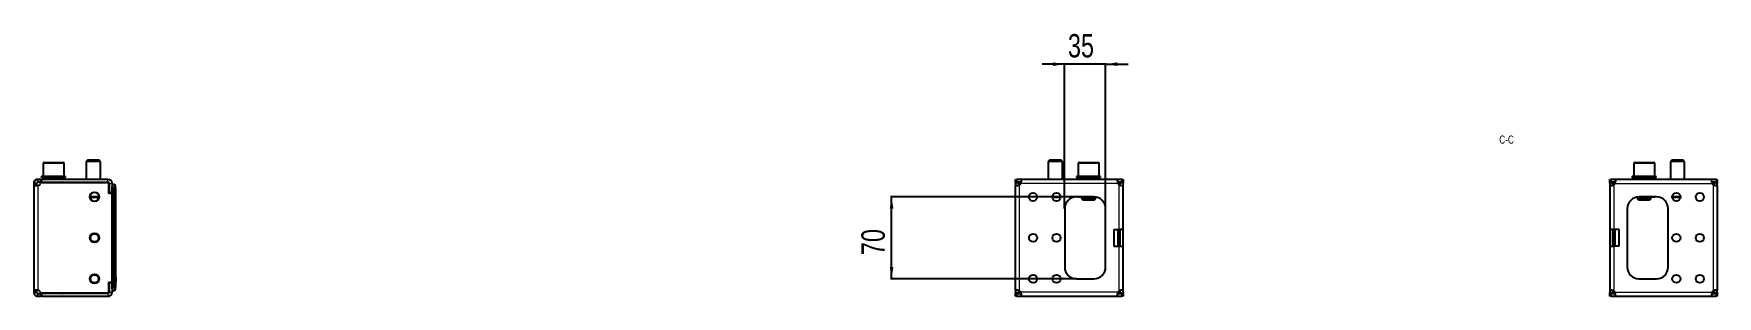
# Model space of a CAD drawing. Header units: millimetres. Extents: x -438 to 2619, y -570 to 591.
# Drawn here: x 1180 to 2619, y 195 to 420 of the extents above; entities that cross this region are included whole.
import ezdxf

# ---------------------------------------------------------------- set-up
doc = ezdxf.new("R2010")
doc.units = ezdxf.units.MM
doc.layers.add('FORMAT', color=7, linetype='Continuous')
doc.styles.add('SLDTEXTSTYLE0', font='TXT', dxfattribs={"width": 0.75})
doc.dimstyles.new('SLDDIMSTYLE0', dxfattribs={"dimtxt": 20, "dimasz": 10, "dimexe": 0, "dimexo": 0.0625, "dimgap": 5, "dimtad": 2, "dimdec": 1, "dimrnd": 1e-09, "dimzin": 12, "dimdsep": 46, "dimtxsty": 'SLDTEXTSTYLE0', "dimsah": 1, "dimcen": 0.09, "dimadec": 0, "dimazin": 3, "dimtfac": 1, "dimtofl": 0, "dimtmove": 0, "dimatfit": 3, "dimfxl": 0, "dimfrac": 2, "dimtolj": 1, "dimtzin": 12, "dimarcsym": 0})
doc.dimstyles.new('SLDDIMSTYLE1', dxfattribs={"dimtxt": 20, "dimasz": 10, "dimexe": 0, "dimexo": 0.0625, "dimgap": 5, "dimtad": 2, "dimdec": 1, "dimrnd": 1e-09, "dimzin": 12, "dimdsep": 46, "dimtxsty": 'SLDTEXTSTYLE0', "dimsah": 1, "dimcen": 0.09, "dimadec": 0, "dimazin": 3, "dimtfac": 1, "dimtmove": 0, "dimatfit": 0, "dimfxl": 0, "dimfrac": 2, "dimtolj": 1, "dimtzin": 12, "dimarcsym": 0})

# ---------------------------------------------------------------- blocks, each defined once
blk = doc.blocks.new('_D_9')
at = {"layer": 'FORMAT'}
for p, q in [((2061.2, 393.4), (2042, 393.4)), ((2061.2, 270), (2061.2, 394.4)), ((2096.2, 393.4), (2061.2, 393.4)), ((2096.2, 270), (2096.2, 394.4)), ((2096.2, 393.4), (2115.5, 393.4))]:
    blk.add_line(p, q, dxfattribs=at)
for points in [[(2061.2, 393.4), (2051.2, 395), (2051.2, 391.9)], [(2096.2, 393.4), (2106.2, 391.9), (2106.2, 395)]]:
    blk.add_solid(points, dxfattribs=at)
at = {"layer": 'FORMAT', "insert": (2064, 419.2), "char_height": 20, "attachment_point": 1, "style": 'SLDTEXTSTYLE0'}
blk.add_mtext('35', dxfattribs=at)
blk = doc.blocks.new('_D_10')
at = {"layer": 'FORMAT'}
for p, q in [((2071.2, 279.9), (1912.2, 279.9)), ((1913.2, 209.9), (1913.2, 279.9)), ((2071.2, 209.9), (1912.2, 209.9))]:
    blk.add_line(p, q, dxfattribs=at)
for points in [[(1913.2, 279.9), (1911.7, 269.9), (1914.8, 269.9)], [(1913.2, 209.9), (1914.8, 219.9), (1911.7, 219.9)]]:
    blk.add_solid(points, dxfattribs=at)
at = {"layer": 'FORMAT', "insert": (1887.4, 230.2), "char_height": 20, "attachment_point": 1, "rotation": 90, "style": 'SLDTEXTSTYLE0'}
blk.add_mtext('70', dxfattribs=at)

msp = doc.modelspace()

# ---------------------------------------------------------------- linework, layer by layer
at = {"color": 7, "linetype": 'Continuous', "lineweight": 25}
for p, q in [((1187.75, 308.45), (1187.75, 297.45)), ((1188.75, 309.45), (1204.75, 309.45)), ((1205.75, 297.45), (1205.75, 308.45)), ((1225.82, 311.45), (1224.75, 310.37)), ((1224.75, 310.37), (1224.75, 294.95)), ((1236.75, 310.37), (1224.75, 310.37)), ((1235.67, 311.45), (1225.82, 311.45)), ((1236.75, 310.37), (1235.67, 311.45)), ((1236.75, 294.95), (1236.75, 310.37)), ((2048.31, 311.45), (2047.23, 310.37)), ((2047.23, 310.37), (2047.23, 294.95)), ((2059.23, 310.37), (2047.23, 310.37)), ((2058.16, 311.45), (2048.31, 311.45)), ((2059.23, 310.37), (2058.16, 311.45)), ((2059.23, 294.95), (2059.23, 310.37)), ((2072.73, 308.45), (2072.73, 297.45)), ((2073.73, 309.45), (2082.12, 309.45)), ((2082.12, 309.45), (2089.73, 309.45)), ((2090.73, 297.45), (2090.73, 308.45)), ((2547.73, 308.45), (2547.73, 297.45)), ((2548.73, 309.45), (2557.07, 309.45)), ((2557.07, 309.45), (2564.73, 309.45)), ((2565.73, 297.45), (2565.73, 308.45)), ((2580.31, 311.45), (2579.23, 310.37)), ((2579.23, 310.37), (2579.23, 294.95)), ((2591.23, 310.37), (2579.23, 310.37)), ((2590.16, 311.45), (2580.31, 311.45)), ((2591.23, 310.37), (2590.16, 311.45)), ((2591.23, 294.95), (2591.23, 310.37)), ((1179.75, 291.45), (1179.75, 290.23)), ((1182.25, 291.45), (1179.75, 291.45)), ((1182.25, 290.23), (1179.75, 290.23)), ((1179.75, 290.23), (1179.75, 199.67)), ((1182.25, 291.45), (1182.25, 290.23)), ((1183.25, 292.45), (1183.25, 294.95)), ((1185.65, 294.95), (1183.25, 294.95)), ((1185.66, 292.45), (1183.25, 292.45)), ((1185.65, 294.95), (1185.65, 292.45)), ((1185.65, 294.95), (1186.65, 294.95)), ((1186.65, 292.45), (1185.65, 292.45)), ((1186.5, 297.45), (1186.5, 296.45)), ((1186.5, 297.45), (1186.5, 297.2)), ((1187.3, 297.45), (1186.5, 297.45)), ((1186.5, 297.45), (1186.5, 297.45)), ((1186.5, 296.45), (1186.5, 296.7)), ((1187.3, 296.45), (1186.5, 296.45)), ((1186.5, 296.45), (1186.5, 296.45)), ((1243.25, 294.95), (1186.65, 294.95)), ((1186.65, 292.45), (1243.25, 292.45)), ((1186.67, 292.35), (1241.65, 292.35)), ((1187.3, 297.45), (1187.4, 297.45)), ((1187.3, 296.45), (1187.4, 296.45)), ((1187.4, 297.45), (1187.4, 297.2)), ((1189.54, 297.45), (1187.4, 297.45)), ((1187.4, 296.45), (1187.4, 296.7)), ((1189.54, 296.45), (1187.4, 296.45)), ((1189.54, 297.45), (1189.72, 297.45)), ((1189.54, 296.45), (1189.72, 296.45)), ((1189.72, 297.45), (1189.72, 297.2)), ((1192.88, 297.45), (1189.72, 297.45)), ((1189.72, 296.45), (1189.72, 296.7)), ((1192.88, 296.45), (1189.72, 296.45)), ((1190.75, 296.45), (1190.75, 294.95)), ((1192.88, 297.45), (1193.11, 297.45)), ((1192.88, 296.45), (1193.11, 296.45)), ((1193.11, 297.45), (1193.11, 297.2)), ((1196.8, 297.45), (1193.11, 297.45)), ((1193.11, 296.45), (1193.11, 296.7)), ((1196.8, 296.45), (1193.11, 296.45)), ((1196.8, 297.45), (1196.89, 297.45)), ((1196.8, 296.45), (1196.98, 296.45)), ((1196.98, 296.45), (1197.05, 296.45)), ((1197.01, 297.45), (1197.05, 297.45)), ((1197.05, 297.45), (1197.05, 297.2)), ((1200.72, 297.45), (1197.05, 297.45)), ((1197.05, 296.45), (1197.05, 296.7)), ((1200.72, 296.45), (1197.05, 296.45)), ((1200.72, 297.45), (1200.95, 297.45)), ((1200.72, 296.45), (1200.95, 296.45)), ((1200.95, 297.45), (1200.95, 297.2)), ((1204.03, 297.45), (1200.95, 297.45)), ((1200.95, 296.45), (1200.95, 296.7)), ((1204.03, 296.45), (1200.95, 296.45)), ((1202.75, 294.95), (1202.75, 296.45)), ((1204.03, 297.45), (1204.21, 297.45)), ((1204.03, 296.45), (1204.21, 296.45)), ((1204.21, 297.45), (1204.21, 297.2)), ((1206.24, 297.45), (1204.21, 297.45)), ((1204.21, 296.45), (1204.21, 296.7)), ((1206.24, 296.45), (1204.21, 296.45)), ((1206.24, 297.45), (1206.33, 297.45)), ((1206.24, 296.45), (1206.33, 296.45)), ((1206.33, 297.45), (1206.33, 297.2)), ((1207, 297.45), (1206.33, 297.45)), ((1206.33, 296.45), (1206.33, 296.7)), ((1207, 296.45), (1206.33, 296.45)), ((1207, 296.45), (1207, 297.45)), ((1220.5, 292.45), (1220.5, 292.35)), ((1220.79, 292.45), (1220.79, 292.35)), ((1222.48, 292.45), (1222.48, 292.35)), ((1225.43, 292.45), (1225.43, 292.35)), ((1229.18, 292.45), (1229.18, 292.35)), ((1233.18, 292.45), (1233.18, 292.35)), ((1236.8, 292.45), (1236.8, 292.35)), ((1239.51, 292.45), (1239.51, 292.35)), ((1240.88, 292.45), (1240.88, 292.35)), ((1241, 292.35), (1241, 292.45)), ((1244.15, 282.85), (1244.15, 289.85)), ((1244.25, 291.45), (1244.25, 283.5)), ((1246.75, 291.45), (1246.75, 283.5)), ((1246.75, 291.2), (1246.95, 291.2)), ((1246.75, 201.47), (1246.75, 288.92)), ((1246.95, 291.2), (1248.64, 290.74)), ((1246.95, 202.1), (1246.95, 288.3)), ((1249.75, 287.85), (1249.75, 289.3)), ((2019.23, 292.45), (2019.23, 294.95)), ((2019.23, 294.95), (2020.34, 294.95)), ((2020.34, 292.45), (2019.23, 292.45)), ((2019.23, 292.45), (2019.23, 292.35)), ((2019.23, 292.35), (2021.73, 292.35)), ((2019.23, 291.74), (2019.23, 292.35)), ((2019.23, 291.74), (2019.23, 289.67)), ((2019.23, 200.22), (2019.23, 289.67)), ((2019.23, 289.67), (2020.33, 289.67)), ((2024.06, 294.95), (2020.34, 294.95)), ((2024.06, 292.45), (2020.34, 292.45)), ((2021.73, 292.35), (2021.73, 291.74)), ((2021.73, 291.74), (2021.73, 289.92)), ((2106.4, 294.95), (2024.06, 294.95)), ((2024.06, 294.95), (2024.06, 292.73)), ((2071.48, 297.45), (2071.48, 296.45)), ((2071.48, 297.45), (2071.49, 297.45)), ((2071.48, 296.45), (2071.49, 296.45)), ((2071.49, 297.45), (2071.49, 297.2)), ((2072.32, 297.45), (2071.49, 297.45)), ((2071.49, 296.45), (2071.49, 296.7)), ((2072.32, 296.45), (2071.49, 296.45)), ((2072.32, 297.45), (2072.42, 297.45)), ((2072.32, 296.45), (2072.42, 296.45)), ((2072.42, 297.45), (2072.42, 297.2)), ((2074.58, 297.45), (2072.42, 297.45)), ((2072.42, 296.45), (2072.42, 296.7)), ((2074.58, 296.45), (2072.42, 296.45)), ((2074.58, 297.45), (2074.77, 297.45)), ((2074.58, 296.45), (2074.77, 296.45)), ((2074.77, 297.45), (2074.77, 297.2)), ((2077.94, 297.45), (2074.77, 297.45)), ((2074.77, 296.45), (2074.77, 296.7)), ((2077.94, 296.45), (2074.77, 296.45)), ((2075.73, 296.45), (2075.73, 294.95)), ((2077.94, 297.45), (2078.17, 297.45)), ((2077.94, 296.45), (2078.17, 296.45)), ((2078.17, 297.45), (2078.17, 297.2)), ((2081.87, 297.45), (2078.17, 297.45)), ((2078.17, 296.45), (2078.17, 296.7)), ((2081.87, 296.45), (2078.17, 296.45)), ((2081.87, 297.45), (2082.17, 297.45)), ((2081.87, 297.45), (2081.95, 297.45)), ((2081.87, 296.45), (2082.03, 296.45)), ((2082.03, 296.45), (2082.12, 296.45)), ((2082.07, 297.45), (2082.12, 297.45)), ((2082.12, 297.45), (2082.12, 297.2)), ((2085.78, 297.45), (2082.12, 297.45)), ((2082.12, 296.45), (2082.12, 296.7)), ((2085.78, 296.45), (2082.12, 296.45)), ((2085.78, 297.45), (2086.01, 297.45)), ((2085.78, 296.45), (2086.01, 296.45)), ((2086.01, 297.45), (2086.01, 297.2)), ((2089.08, 297.45), (2086.01, 297.45)), ((2086.01, 296.45), (2086.01, 296.7)), ((2089.08, 296.45), (2086.01, 296.45)), ((2087.73, 294.95), (2087.73, 296.45)), ((2089.08, 297.45), (2089.25, 297.45)), ((2089.08, 296.45), (2089.25, 296.45)), ((2089.25, 297.45), (2089.25, 297.2)), ((2091.25, 297.45), (2089.25, 297.45)), ((2089.25, 296.45), (2089.25, 296.7)), ((2091.25, 296.45), (2089.25, 296.45)), ((2091.25, 297.45), (2091.34, 297.45)), ((2091.25, 296.45), (2091.34, 296.45)), ((2091.34, 297.45), (2091.34, 297.2)), ((2091.98, 297.45), (2091.34, 297.45)), ((2091.34, 296.45), (2091.34, 296.7)), ((2091.98, 296.45), (2091.34, 296.45)), ((2091.98, 296.45), (2091.98, 297.45)), ((2106.4, 294.95), (2106.4, 292.45)), ((2110.12, 294.95), (2106.4, 294.95)), ((2110.12, 292.45), (2106.4, 292.45)), ((2108.73, 292.35), (2111.23, 292.35)), ((2108.73, 291.74), (2108.73, 292.35)), ((2108.73, 289.9), (2108.73, 291.74)), ((2110.12, 294.95), (2111.23, 294.95)), ((2111.23, 292.45), (2110.12, 292.45)), ((2111.23, 294.95), (2111.23, 292.45)), ((2111.23, 292.35), (2111.23, 292.45)), ((2111.23, 292.35), (2111.23, 291.74)), ((2111.23, 289.67), (2111.23, 291.74)), ((2111.23, 251.95), (2111.23, 289.67)), ((2527.23, 292.45), (2527.23, 294.95)), ((2527.23, 294.95), (2528.34, 294.95)), ((2528.34, 292.45), (2527.23, 292.45)), ((2527.23, 292.45), (2527.23, 292.35)), ((2527.23, 292.35), (2529.73, 292.35)), ((2527.23, 291.74), (2527.23, 292.35)), ((2527.23, 291.74), (2527.23, 289.67)), ((2527.23, 289.67), (2528.33, 289.67)), ((2527.23, 289.67), (2527.23, 251.95)), ((2532.06, 294.95), (2528.34, 294.95)), ((2532.06, 292.45), (2528.34, 292.45)), ((2529.73, 292.35), (2529.73, 291.74)), ((2529.73, 291.74), (2529.73, 289.92)), ((2532.06, 294.95), (2532.06, 292.73)), ((2614.4, 294.95), (2532.06, 294.95)), ((2546.48, 297.45), (2546.48, 296.45)), ((2546.48, 297.45), (2546.49, 297.45)), ((2546.48, 296.45), (2546.49, 296.45)), ((2546.49, 297.45), (2546.49, 297.2)), ((2547.32, 297.45), (2546.49, 297.45)), ((2546.49, 296.45), (2546.49, 296.7)), ((2547.32, 296.45), (2546.49, 296.45)), ((2547.32, 297.45), (2547.42, 297.45)), ((2547.32, 296.45), (2547.42, 296.45)), ((2547.42, 297.45), (2547.42, 297.2)), ((2549.59, 297.45), (2547.42, 297.45)), ((2547.42, 296.45), (2547.42, 296.7)), ((2549.59, 296.45), (2547.42, 296.45)), ((2549.59, 297.45), (2549.77, 297.45)), ((2549.59, 296.45), (2549.77, 296.45)), ((2549.77, 297.45), (2549.77, 297.2)), ((2552.94, 297.45), (2549.77, 297.45)), ((2549.77, 296.45), (2549.77, 296.7)), ((2552.94, 296.45), (2549.77, 296.45)), ((2550.73, 296.45), (2550.73, 294.95)), ((2552.94, 297.45), (2553.18, 297.45)), ((2552.94, 296.45), (2553.18, 296.45)), ((2553.18, 297.45), (2553.18, 297.2)), ((2556.88, 297.45), (2553.18, 297.45)), ((2553.18, 296.45), (2553.18, 296.7)), ((2556.88, 296.45), (2553.18, 296.45)), ((2556.88, 297.45), (2557.11, 297.45)), ((2556.88, 297.45), (2556.95, 297.45)), ((2556.88, 296.45), (2557.03, 296.45)), ((2557.03, 296.45), (2557.13, 296.45)), ((2557.08, 297.45), (2557.13, 297.45)), ((2557.13, 297.45), (2557.13, 297.2)), ((2560.79, 297.45), (2557.13, 297.45)), ((2557.13, 296.45), (2557.13, 296.7)), ((2560.79, 296.45), (2557.13, 296.45)), ((2560.79, 297.45), (2561.02, 297.45)), ((2560.79, 296.45), (2561.02, 296.45)), ((2561.02, 297.45), (2561.02, 297.2)), ((2564.08, 297.45), (2561.02, 297.45)), ((2561.02, 296.45), (2561.02, 296.7)), ((2564.08, 296.45), (2561.02, 296.45)), ((2562.73, 294.95), (2562.73, 296.45)), ((2564.08, 297.45), (2564.25, 297.45)), ((2564.08, 296.45), (2564.25, 296.45)), ((2564.25, 297.45), (2564.25, 297.2)), ((2566.26, 297.45), (2564.25, 297.45)), ((2564.25, 296.45), (2564.25, 296.7)), ((2566.26, 296.45), (2564.25, 296.45)), ((2566.26, 297.45), (2566.35, 297.45)), ((2566.26, 296.45), (2566.35, 296.45)), ((2566.35, 297.45), (2566.35, 297.2)), ((2566.98, 297.45), (2566.35, 297.45)), ((2566.35, 296.45), (2566.35, 296.7)), ((2566.98, 296.45), (2566.35, 296.45)), ((2566.98, 296.45), (2566.98, 297.45)), ((2614.4, 292.45), (2614.4, 294.95)), ((2618.12, 294.95), (2614.4, 294.95)), ((2618.12, 292.45), (2614.4, 292.45)), ((2616.73, 292.35), (2619.23, 292.35)), ((2616.73, 291.74), (2616.73, 292.35)), ((2616.73, 289.9), (2616.73, 291.74)), ((2618.12, 294.95), (2619.23, 294.95)), ((2619.23, 292.45), (2618.12, 292.45)), ((2619.23, 294.95), (2619.23, 292.45)), ((2619.23, 292.35), (2619.23, 292.45)), ((2619.23, 292.35), (2619.23, 291.74)), ((2619.23, 289.67), (2619.23, 291.74)), ((2619.23, 289.67), (2619.23, 200.22)), ((1235.72, 279.45), (1227.78, 279.45)), ((1244.15, 284.43), (1244.25, 284.21)), ((1246.75, 282.85), (1244.15, 282.85)), ((1246.75, 283.5), (1244.25, 283.5)), ((1246.75, 282.85), (1246.75, 207.05)), ((1249.75, 287.85), (1249.75, 213.4)), ((2057.7, 279.45), (2050.77, 279.45)), ((2086.23, 279.95), (2071.23, 279.95)), ((2072.9, 279.85), (2072.88, 279.85)), ((2072.9, 279.85), (2072.9, 279.85)), ((2073, 279.85), (2072.9, 279.85)), ((2073, 279.95), (2073, 279.85)), ((2076.26, 279.85), (2073, 279.85)), ((2075.73, 279.85), (2075.73, 278.52)), ((2075.73, 278.52), (2076.81, 277.45)), ((2075.73, 278.52), (2082.02, 278.52)), ((2076.26, 279.85), (2078.16, 279.85)), ((2076.81, 277.45), (2081.97, 277.45)), ((2078.71, 279.85), (2078.16, 279.85)), ((2084.75, 279.85), (2078.71, 279.85)), ((2081.97, 277.45), (2086.66, 277.45)), ((2082.02, 278.52), (2087.73, 278.52)), ((2085.31, 279.85), (2084.75, 279.85)), ((2085.31, 279.85), (2087.21, 279.85)), ((2086.66, 277.45), (2087.73, 278.52)), ((2087.64, 279.85), (2087.21, 279.85)), ((2087.73, 278.52), (2087.73, 279.83)), ((2550.73, 279.83), (2550.73, 278.52)), ((2550.73, 278.52), (2551.81, 277.45)), ((2550.73, 278.52), (2556.99, 278.52)), ((2551.26, 279.85), (2550.82, 279.85)), ((2551.26, 279.85), (2553.16, 279.85)), ((2551.81, 277.45), (2556.94, 277.45)), ((2567.23, 279.95), (2552.23, 279.95)), ((2553.71, 279.85), (2553.16, 279.85)), ((2559.75, 279.85), (2553.71, 279.85)), ((2556.94, 277.45), (2561.66, 277.45)), ((2556.99, 278.52), (2562.73, 278.52)), ((2560.31, 279.85), (2559.75, 279.85)), ((2560.31, 279.85), (2562.21, 279.85)), ((2561.66, 277.45), (2562.73, 278.52)), ((2565.46, 279.85), (2562.21, 279.85)), ((2562.73, 278.52), (2562.73, 279.85)), ((2565.46, 279.85), (2565.46, 279.95)), ((2565.56, 279.85), (2565.46, 279.85)), ((2565.58, 279.85), (2565.56, 279.85)), ((2565.56, 279.85), (2565.56, 279.85)), ((2587.7, 279.45), (2580.77, 279.45)), ((2061.23, 269.95), (2061.23, 219.95)), ((2096.23, 219.95), (2096.23, 269.95)), ((2542.23, 269.95), (2542.23, 219.95)), ((2577.23, 219.95), (2577.23, 269.95)), ((2103.23, 251.95), (2107.73, 251.95)), ((2103.23, 251.95), (2103.23, 237.95)), ((2111.23, 251.95), (2107.73, 251.95)), ((2108.73, 237.95), (2108.73, 251.95)), ((2111.23, 237.95), (2111.23, 251.95)), ((2530.73, 251.95), (2527.23, 251.95)), ((2527.23, 251.95), (2527.23, 237.95)), ((2529.73, 251.95), (2529.73, 237.95)), ((2535.23, 251.95), (2530.73, 251.95)), ((2535.23, 237.95), (2535.23, 251.95)), ((2103.23, 237.95), (2107.73, 237.95)), ((2107.73, 237.95), (2111.23, 237.95)), ((2111.23, 200.22), (2111.23, 237.95)), ((2527.23, 237.95), (2530.73, 237.95)), ((2527.23, 237.95), (2527.23, 200.22)), ((2535.23, 237.95), (2530.73, 237.95)), ((1244.15, 207.05), (1246.75, 207.05)), ((1244.15, 200.05), (1244.15, 207.05)), ((1244.15, 205.97), (1244.25, 206.18)), ((1246.75, 206.4), (1244.25, 206.4)), ((1244.25, 206.4), (1244.25, 198.45)), ((1246.75, 206.4), (1246.75, 198.45)), ((1249.75, 213.4), (1249.75, 205.2)), ((1249.95, 211.45), (1249.75, 211.45)), ((1249.95, 211.42), (1249.75, 211.42)), ((1249.95, 211.4), (1249.75, 211.4)), ((1249.95, 207.2), (1249.75, 207.2)), ((1249.95, 207.14), (1249.75, 207.14)), ((1249.75, 205.2), (1249.75, 202.55)), ((1249.75, 201.1), (1249.75, 202.55)), ((1249.95, 210.96), (1249.95, 207.64)), ((2071.23, 209.95), (2086.23, 209.95)), ((2552.23, 209.95), (2567.23, 209.95)), ((1179.75, 199.67), (1182.25, 199.67)), ((1179.75, 199.67), (1179.75, 198.45)), ((1179.75, 198.45), (1182.25, 198.45)), ((1182.25, 199.67), (1182.25, 198.45)), ((1183.25, 194.95), (1183.25, 197.45)), ((1183.25, 197.45), (1185.65, 197.45)), ((1183.25, 194.95), (1185.65, 194.95)), ((1185.65, 197.45), (1185.65, 194.95)), ((1185.65, 197.45), (1186.65, 197.45)), ((1186.65, 194.95), (1185.65, 194.95)), ((1243.25, 197.45), (1186.65, 197.45)), ((1186.65, 194.95), (1243.25, 194.95)), ((1241.65, 197.55), (1186.67, 197.55)), ((1246.95, 199.2), (1246.75, 199.2)), ((1248.64, 199.65), (1246.95, 199.2)), ((2019.23, 200.22), (2019.23, 198.16)), ((2019.23, 197.55), (2019.23, 198.16)), ((2021.73, 197.55), (2019.23, 197.55)), ((2019.23, 197.55), (2019.23, 197.45)), ((2019.23, 194.95), (2019.23, 197.45)), ((2019.23, 197.45), (2020.34, 197.45)), ((2020.34, 194.95), (2019.23, 194.95)), ((2020.34, 197.45), (2024.06, 197.45)), ((2020.34, 194.95), (2024.06, 194.95)), ((2021.73, 200), (2021.73, 198.16)), ((2021.73, 198.16), (2021.73, 197.55)), ((2024.06, 197.45), (2024.06, 194.95)), ((2024.06, 194.95), (2106.4, 194.95)), ((2106.4, 197.45), (2110.12, 197.45)), ((2106.4, 194.95), (2106.4, 197.16)), ((2106.4, 194.95), (2110.12, 194.95)), ((2108.73, 198.16), (2108.73, 199.98)), ((2108.73, 197.55), (2108.73, 198.16)), ((2111.23, 197.55), (2108.73, 197.55)), ((2110.12, 197.45), (2111.23, 197.45)), ((2111.23, 194.95), (2110.12, 194.95)), ((2111.23, 200.22), (2110.14, 200.22)), ((2111.23, 198.16), (2111.23, 200.22)), ((2111.23, 198.16), (2111.23, 197.55)), ((2111.23, 197.45), (2111.23, 197.55)), ((2111.23, 197.45), (2111.23, 194.95)), ((2527.23, 200.22), (2527.23, 198.16)), ((2527.23, 197.55), (2527.23, 198.16)), ((2529.73, 197.55), (2527.23, 197.55)), ((2527.23, 197.55), (2527.23, 197.45)), ((2527.23, 194.95), (2527.23, 197.45)), ((2527.23, 197.45), (2528.34, 197.45)), ((2528.34, 194.95), (2527.23, 194.95)), ((2528.34, 197.45), (2532.06, 197.45)), ((2528.34, 194.95), (2532.06, 194.95)), ((2529.73, 200), (2529.73, 198.16)), ((2529.73, 198.16), (2529.73, 197.55)), ((2532.06, 194.95), (2532.06, 197.45)), ((2532.06, 194.95), (2614.4, 194.95)), ((2614.4, 197.45), (2618.12, 197.45)), ((2614.4, 194.95), (2614.4, 197.16)), ((2614.4, 194.95), (2618.12, 194.95)), ((2616.73, 198.16), (2616.73, 199.98)), ((2616.73, 197.55), (2616.73, 198.16)), ((2619.23, 197.55), (2616.73, 197.55)), ((2618.12, 197.45), (2619.23, 197.45)), ((2619.23, 194.95), (2618.12, 194.95)), ((2619.23, 200.22), (2618.14, 200.22)), ((2619.23, 198.16), (2619.23, 200.22)), ((2619.23, 198.16), (2619.23, 197.55)), ((2619.23, 197.45), (2619.23, 197.55)), ((2619.23, 197.45), (2619.23, 194.95))]:
    msp.add_line(p, q, dxfattribs=at)
at = {"color": 8, "linetype": 'Continuous', "lineweight": 18}
for p, q in [((1205.75, 308.45), (1187.75, 308.45)), ((2082.17, 308.45), (2072.73, 308.45)), ((2090.73, 308.45), (2082.17, 308.45)), ((2557.11, 308.45), (2547.73, 308.45)), ((2565.73, 308.45), (2557.11, 308.45)), ((1183.25, 289.67), (1183.25, 200.22)), ((1186.65, 294.95), (1186.65, 292.45)), ((1243.25, 292.45), (1243.25, 294.95)), ((1244.25, 291.45), (1246.75, 291.45)), ((1248.64, 287.85), (1246.95, 288.3)), ((2021.73, 291.74), (2019.23, 291.74)), ((2020.34, 294.95), (2020.34, 292.45)), ((2021.73, 291.45), (2023.82, 291.45)), ((2022.73, 199.67), (2022.73, 290.23)), ((2106.65, 291.45), (2023.82, 291.45)), ((2106.65, 291.45), (2108.73, 291.45)), ((2107.73, 251.95), (2107.73, 290.23)), ((2111.23, 291.74), (2108.73, 291.74)), ((2110.12, 292.45), (2110.12, 294.95)), ((2529.73, 291.74), (2527.23, 291.74)), ((2528.34, 294.95), (2528.34, 292.45)), ((2529.73, 291.45), (2531.82, 291.45)), ((2530.73, 290.23), (2530.73, 251.95)), ((2531.82, 291.45), (2614.65, 291.45)), ((2614.65, 291.45), (2616.73, 291.45)), ((2615.73, 290.23), (2615.73, 199.67)), ((2619.23, 291.74), (2616.73, 291.74)), ((2618.12, 292.45), (2618.12, 294.95)), ((1227.78, 280.45), (1235.72, 280.45)), ((1246.55, 282.85), (1246.55, 283.5)), ((1248.64, 202.55), (1248.64, 287.85)), ((1249.75, 287.85), (1248.64, 287.85)), ((2050.77, 280.45), (2057.7, 280.45)), ((2078.16, 279.95), (2078.16, 279.85)), ((2078.71, 279.95), (2078.71, 279.85)), ((2084.75, 279.95), (2084.75, 279.85)), ((2085.31, 279.95), (2085.31, 279.85)), ((2553.16, 279.95), (2553.16, 279.85)), ((2553.71, 279.95), (2553.71, 279.85)), ((2559.75, 279.95), (2559.75, 279.85)), ((2560.31, 279.95), (2560.31, 279.85)), ((2580.77, 280.45), (2587.7, 280.45)), ((2106.54, 237.95), (2106.54, 251.95)), ((2106.74, 251.95), (2106.74, 237.95)), ((2106.84, 237.95), (2106.84, 251.95)), ((2107.04, 251.95), (2107.04, 237.95)), ((2107.92, 237.95), (2107.92, 251.95)), ((2108.12, 251.95), (2108.12, 237.95)), ((2108.23, 237.95), (2108.23, 251.95)), ((2108.43, 251.95), (2108.43, 237.95)), ((2530.04, 237.95), (2530.04, 251.95)), ((2530.24, 251.95), (2530.24, 237.95)), ((2530.34, 237.95), (2530.34, 251.95)), ((2530.54, 251.95), (2530.54, 237.95)), ((2531.42, 237.95), (2531.42, 251.95)), ((2531.62, 251.95), (2531.62, 237.95)), ((2531.73, 237.95), (2531.73, 251.95)), ((2531.93, 251.95), (2531.93, 237.95)), ((2107.73, 199.67), (2107.73, 237.95)), ((2530.73, 237.95), (2530.73, 199.67)), ((1246.55, 206.4), (1246.55, 207.05)), ((1246.95, 202.1), (1248.64, 202.55)), ((1248.64, 202.55), (1249.75, 202.55)), ((1249.95, 210.96), (1249.75, 210.96)), ((1249.95, 207.64), (1249.75, 207.64)), ((1186.65, 197.45), (1186.65, 194.95)), ((1243.25, 197.45), (1243.25, 194.95)), ((1244.25, 198.45), (1246.75, 198.45)), ((2019.23, 198.16), (2021.73, 198.16)), ((2020.34, 197.45), (2020.34, 194.95)), ((2023.82, 198.45), (2021.73, 198.45)), ((2106.65, 198.45), (2023.82, 198.45)), ((2108.73, 198.45), (2106.65, 198.45)), ((2108.73, 198.16), (2111.23, 198.16)), ((2110.12, 194.95), (2110.12, 197.45)), ((2527.23, 198.16), (2529.73, 198.16)), ((2528.34, 197.45), (2528.34, 194.95)), ((2531.82, 198.45), (2529.73, 198.45)), ((2531.82, 198.45), (2614.65, 198.45)), ((2616.73, 198.45), (2614.65, 198.45)), ((2616.73, 198.16), (2619.23, 198.16)), ((2618.12, 194.95), (2618.12, 197.45))]:
    msp.add_line(p, q, dxfattribs=at)
at = {"color": 7, "linetype": 'Continuous', "lineweight": 25}
for centre, radius in [((1231.75, 279.95), 4), ((2034.23, 279.95), 3.5), ((2054.23, 279.95), 3.5), ((2584.23, 279.95), 3.5), ((2604.23, 279.95), 3.5), ((1231.75, 244.95), 4), ((1231.75, 244.95), 3.5), ((2034.23, 244.95), 3.5), ((2054.23, 244.95), 3.5), ((2584.23, 244.95), 3.5), ((2604.23, 244.95), 3.5), ((1231.75, 209.95), 4), ((1231.75, 209.95), 3.5), ((2034.23, 209.95), 3.5), ((2054.23, 209.95), 3.5), ((2584.23, 209.95), 3.5), ((2604.23, 209.95), 3.5)]:
    msp.add_circle(centre, radius, dxfattribs=at)
for centre, radius, start, end in [((1188.75, 308.45), 1, 90, 180), ((1204.75, 308.45), 1, 0, 90), ((2073.73, 308.45), 1, 90, 180), ((2089.73, 308.45), 1, 0, 90), ((2548.73, 308.45), 1, 90, 180), ((2564.73, 308.45), 1, 0, 90), ((1182.53, 293.1), 3.5, 281.89481, 337.11462), ((1186.67, 291.35), 1, 90, 157.11462), ((1189.4, 292.1), 0.35, 45.58469, 90), ((1204.1, 292.1), 0.35, 90, 134.41531), ((1241.65, 289.85), 2.5, 360, 90), ((1243.25, 291.45), 3.5, 0, 90), ((1243.25, 291.45), 1, 0, 90), ((1248.25, 289.3), 1.5, 0, 75), ((2020.73, 293.1), 3.5, 304.8499, 331.87293), ((2109.73, 293.1), 3.5, 208.12707, 235.1501), ((2528.73, 293.1), 3.5, 304.8499, 331.87293), ((2617.73, 293.1), 3.5, 208.12707, 235.1501), ((1231.75, 279.95), 3.5, 188.21321, 351.78679), ((2071.23, 269.95), 10, 90, 180), ((2086.23, 269.95), 10, 0, 90), ((2552.23, 269.95), 10, 90, 180), ((2567.23, 269.95), 10, 0, 90), ((2071.23, 219.95), 10, 180, 270), ((2086.23, 219.95), 10, 270, 0), ((2552.23, 219.95), 10, 180, 270), ((2567.23, 219.95), 10, 270, 0), ((1182.53, 196.8), 3.5, 22.88538, 78.10519), ((1186.67, 198.55), 1, 202.88538, 270), ((1189.4, 197.8), 0.35, 270, 314.41531), ((1204.1, 197.8), 0.35, 225.58469, 270), ((1241.65, 200.05), 2.5, 270, 0), ((1243.25, 198.45), 3.5, 270, 360), ((1243.25, 198.45), 1, 270, 360), ((1248.25, 201.1), 1.5, 285, 0), ((2020.73, 196.8), 3.5, 28.12707, 55.1501), ((2109.73, 196.8), 3.5, 124.8499, 151.87293), ((2528.73, 196.8), 3.5, 28.12707, 55.1501), ((2617.73, 196.8), 3.5, 124.8499, 151.87293)]:
    msp.add_arc(centre, radius, start, end, dxfattribs=at)
for centre, major_axis, start_param, end_param in [((1235.36, 291.2), (11.57, -3.1), 0.0670375, 0.2530722), ((1235.36, 199.2), (11.57, 3.1), 6.0301131, 6.2161478)]:
    msp.add_ellipse(centre, major_axis=major_axis, ratio=0.2505628, start_param=start_param, end_param=end_param, dxfattribs=at)
at = {"color": 8, "linetype": 'Continuous', "lineweight": 18}
for centre, major_axis, start_param, end_param in [((1248.25, 287.74), (0.38, 3), 4.762686, 6.2664448), ((1248.25, 202.65), (-0.38, 3), 3.1583332, 4.662092)]:
    msp.add_ellipse(centre, major_axis=major_axis, ratio=0.1230384, start_param=start_param, end_param=end_param, dxfattribs=at)
at = {"color": 7, "linetype": 'Continuous', "lineweight": 25}
for points, knots in [([(1183.25, 294.95), (1182.96, 294.93), (1182.4, 294.89), (1181.5, 294.53), (1180.62, 293.86), (1179.89, 292.76), (1179.8, 291.89), (1179.75, 291.45)], [0, 0, 0, 0, 0.16069, 0.3013121, 0.5219513, 0.7535732, 1, 1, 1, 1]), ([(1179.75, 290.23), (1179.8, 290.1), (1179.89, 289.88), (1180.46, 289.69), (1181.06, 289.62), (1181.69, 289.6), (1182.44, 289.61), (1182.97, 289.65), (1183.25, 289.67)], [0, 0, 0, 0, 0.2541487, 0.4482127, 0.5749082, 0.7088724, 0.8504677, 1, 1, 1, 1]), ([(1183.25, 292.45), (1183.17, 292.44), (1183.01, 292.43), (1182.8, 292.35), (1182.64, 292.25), (1182.51, 292.12), (1182.4, 291.98), (1182.28, 291.75), (1182.26, 291.57), (1182.25, 291.45)], [0, 0, 0, 0, 0.15678647, 0.29080921, 0.40350058, 0.49729844, 0.60713276, 0.72618128, 1, 1, 1, 1]), ([(1182.25, 290.23), (1182.26, 290.1), (1182.29, 289.9), (1182.44, 289.69), (1182.57, 289.65), (1182.62, 289.63)], [0, 0, 0, 0, 0.4882324, 0.8197059, 1, 1, 1, 1]), ([(1186.5, 297.2), (1186.5, 297.24), (1186.5, 297.3), (1186.5, 297.38), (1186.5, 297.43), (1186.5, 297.45)], [0, 0, 0, 0, 0.49998083, 0.7499881, 1, 1, 1, 1]), ([(1186.5, 296.45), (1186.5, 296.47), (1186.5, 296.51), (1186.5, 296.59), (1186.5, 296.66), (1186.5, 296.7)], [0, 0, 0, 0, 0.2501401, 0.5002802, 1, 1, 1, 1]), ([(1187.4, 297.2), (1187.38, 297.24), (1187.36, 297.3), (1187.32, 297.38), (1187.31, 297.43), (1187.3, 297.45)], [0, 0, 0, 0, 0.49998083, 0.7499881, 1, 1, 1, 1]), ([(1187.3, 296.45), (1187.31, 296.47), (1187.32, 296.51), (1187.36, 296.59), (1187.38, 296.66), (1187.4, 296.7)], [0, 0, 0, 0, 0.2501401, 0.5002802, 1, 1, 1, 1]), ([(1189.72, 297.2), (1189.69, 297.24), (1189.64, 297.3), (1189.58, 297.38), (1189.55, 297.43), (1189.54, 297.45)], [0, 0, 0, 0, 0.4999808, 0.7499881, 1, 1, 1, 1]), ([(1189.54, 296.45), (1189.55, 296.47), (1189.58, 296.51), (1189.64, 296.59), (1189.69, 296.66), (1189.72, 296.7)], [0, 0, 0, 0, 0.2501401, 0.5002802, 1, 1, 1, 1]), ([(1193.11, 297.2), (1193.07, 297.24), (1193.01, 297.3), (1192.93, 297.38), (1192.89, 297.43), (1192.88, 297.45)], [0, 0, 0, 0, 0.49998083, 0.7499881, 1, 1, 1, 1]), ([(1192.88, 296.45), (1192.89, 296.47), (1192.93, 296.51), (1193.01, 296.59), (1193.07, 296.66), (1193.11, 296.7)], [0, 0, 0, 0, 0.2501401, 0.5002802, 1, 1, 1, 1]), ([(1197.05, 297.2), (1197.01, 297.24), (1196.95, 297.3), (1196.86, 297.38), (1196.82, 297.43), (1196.8, 297.45)], [0, 0, 0, 0, 0.4999808, 0.7499881, 1, 1, 1, 1]), ([(1196.8, 296.45), (1196.82, 296.47), (1196.86, 296.51), (1196.95, 296.59), (1197.01, 296.66), (1197.05, 296.7)], [0, 0, 0, 0, 0.2501401, 0.5002802, 1, 1, 1, 1]), ([(1197.05, 297.2), (1197.04, 297.27), (1197.01, 297.4), (1196.99, 297.43), (1196.98, 297.45)], [0, 0, 0, 0, 0.5617942, 1, 1, 1, 1]), ([(1197.05, 296.7), (1197.04, 296.62), (1197.01, 296.49), (1196.99, 296.46), (1196.98, 296.45)], [0, 0, 0, 0, 0.5617942, 1, 1, 1, 1]), ([(1200.95, 297.2), (1200.91, 297.24), (1200.85, 297.3), (1200.78, 297.38), (1200.74, 297.43), (1200.72, 297.45)], [0, 0, 0, 0, 0.4999808, 0.7499881, 1, 1, 1, 1]), ([(1200.72, 296.45), (1200.74, 296.47), (1200.78, 296.51), (1200.85, 296.59), (1200.91, 296.66), (1200.95, 296.7)], [0, 0, 0, 0, 0.2501401, 0.5002802, 1, 1, 1, 1]), ([(1204.21, 297.2), (1204.18, 297.24), (1204.14, 297.3), (1204.08, 297.38), (1204.05, 297.43), (1204.03, 297.45)], [0, 0, 0, 0, 0.4999808, 0.7499881, 1, 1, 1, 1]), ([(1204.03, 296.45), (1204.05, 296.47), (1204.08, 296.51), (1204.14, 296.59), (1204.18, 296.66), (1204.21, 296.7)], [0, 0, 0, 0, 0.2501401, 0.5002802, 1, 1, 1, 1]), ([(1206.33, 297.2), (1206.32, 297.24), (1206.29, 297.3), (1206.26, 297.38), (1206.25, 297.43), (1206.24, 297.45)], [0, 0, 0, 0, 0.4999808, 0.7499881, 1, 1, 1, 1]), ([(1206.24, 296.45), (1206.25, 296.47), (1206.26, 296.51), (1206.29, 296.59), (1206.32, 296.66), (1206.33, 296.7)], [0, 0, 0, 0, 0.2501401, 0.5002802, 1, 1, 1, 1]), ([(1220.76, 292.35), (1220.75, 292.36), (1220.75, 292.39), (1220.74, 292.43), (1220.74, 292.45)], [0, 0, 0, 0, 0.374848, 1, 1, 1, 1]), ([(1222.39, 292.35), (1222.38, 292.36), (1222.37, 292.39), (1222.35, 292.43), (1222.33, 292.45)], [0, 0, 0, 0, 0.374848, 1, 1, 1, 1]), ([(1225.3, 292.35), (1225.29, 292.36), (1225.26, 292.39), (1225.23, 292.43), (1225.21, 292.45)], [0, 0, 0, 0, 0.374848, 1, 1, 1, 1]), ([(1229.04, 292.35), (1229.02, 292.36), (1228.99, 292.39), (1228.96, 292.43), (1228.94, 292.45)], [0, 0, 0, 0, 0.374848, 1, 1, 1, 1]), ([(1233.03, 292.35), (1233.02, 292.36), (1232.99, 292.39), (1232.96, 292.43), (1232.94, 292.45)], [0, 0, 0, 0, 0.374848, 1, 1, 1, 1]), ([(1236.68, 292.35), (1236.67, 292.36), (1236.65, 292.39), (1236.62, 292.43), (1236.6, 292.45)], [0, 0, 0, 0, 0.374848, 1, 1, 1, 1]), ([(1239.43, 292.35), (1239.42, 292.36), (1239.41, 292.39), (1239.39, 292.43), (1239.38, 292.45)], [0, 0, 0, 0, 0.374848, 1, 1, 1, 1]), ([(1240.86, 292.35), (1240.85, 292.36), (1240.85, 292.39), (1240.84, 292.43), (1240.84, 292.45)], [0, 0, 0, 0, 0.374848, 1, 1, 1, 1]), ([(2019.23, 289.67), (2019.26, 289.66), (2019.3, 289.63), (2019.7, 289.61), (2020.42, 289.65), (2021.51, 289.87), (2022.32, 290.1), (2022.73, 290.23)], [0, 0, 0, 0, 0.1708405, 0.3192172, 0.5481031, 0.7678223, 1, 1, 1, 1]), ([(2023.82, 291.45), (2023.87, 291.71), (2023.97, 292.2), (2024.12, 293.02), (2024.22, 293.73), (2024.24, 294.29), (2024.22, 294.65), (2024.16, 294.9), (2024.1, 294.93), (2024.06, 294.95)], [0, 0, 0, 0, 0.1440667, 0.2712756, 0.4749075, 0.5979974, 0.7263376, 0.8602454, 1, 1, 1, 1]), ([(2071.49, 297.2), (2071.49, 297.24), (2071.49, 297.3), (2071.48, 297.38), (2071.48, 297.43), (2071.48, 297.45)], [0, 0, 0, 0, 0.4999808, 0.7499881, 1, 1, 1, 1]), ([(2071.48, 296.45), (2071.48, 296.47), (2071.48, 296.51), (2071.49, 296.59), (2071.49, 296.66), (2071.49, 296.7)], [0, 0, 0, 0, 0.2501401, 0.5002802, 1, 1, 1, 1]), ([(2072.42, 297.2), (2072.4, 297.24), (2072.38, 297.3), (2072.34, 297.38), (2072.33, 297.43), (2072.32, 297.45)], [0, 0, 0, 0, 0.4999808, 0.7499881, 1, 1, 1, 1]), ([(2072.32, 296.45), (2072.33, 296.47), (2072.34, 296.51), (2072.38, 296.59), (2072.4, 296.66), (2072.42, 296.7)], [0, 0, 0, 0, 0.25014008, 0.50028016, 1, 1, 1, 1]), ([(2074.77, 297.2), (2074.73, 297.24), (2074.69, 297.3), (2074.63, 297.38), (2074.6, 297.43), (2074.58, 297.45)], [0, 0, 0, 0, 0.4999808, 0.7499881, 1, 1, 1, 1]), ([(2074.58, 296.45), (2074.6, 296.47), (2074.63, 296.51), (2074.69, 296.59), (2074.73, 296.66), (2074.77, 296.7)], [0, 0, 0, 0, 0.2501401, 0.5002802, 1, 1, 1, 1]), ([(2078.17, 297.2), (2078.13, 297.24), (2078.08, 297.3), (2078, 297.38), (2077.96, 297.43), (2077.94, 297.45)], [0, 0, 0, 0, 0.4999808, 0.7499881, 1, 1, 1, 1]), ([(2077.94, 296.45), (2077.96, 296.47), (2078, 296.51), (2078.08, 296.59), (2078.13, 296.66), (2078.17, 296.7)], [0, 0, 0, 0, 0.2501401, 0.5002802, 1, 1, 1, 1]), ([(2082.12, 297.2), (2082.08, 297.24), (2082.02, 297.3), (2081.94, 297.38), (2081.89, 297.43), (2081.87, 297.45)], [0, 0, 0, 0, 0.4999808, 0.7499881, 1, 1, 1, 1]), ([(2081.87, 296.45), (2081.89, 296.47), (2081.94, 296.51), (2082.02, 296.59), (2082.08, 296.66), (2082.12, 296.7)], [0, 0, 0, 0, 0.2501401, 0.5002802, 1, 1, 1, 1]), ([(2082.12, 297.2), (2082.1, 297.27), (2082.07, 297.4), (2082.04, 297.43), (2082.03, 297.45)], [0, 0, 0, 0, 0.5617942, 1, 1, 1, 1]), ([(2082.12, 296.7), (2082.1, 296.62), (2082.07, 296.49), (2082.04, 296.46), (2082.03, 296.45)], [0, 0, 0, 0, 0.5617942, 1, 1, 1, 1]), ([(2086.01, 297.2), (2085.97, 297.24), (2085.92, 297.3), (2085.84, 297.38), (2085.8, 297.43), (2085.78, 297.45)], [0, 0, 0, 0, 0.4999808, 0.7499881, 1, 1, 1, 1]), ([(2085.78, 296.45), (2085.8, 296.47), (2085.84, 296.51), (2085.92, 296.59), (2085.97, 296.66), (2086.01, 296.7)], [0, 0, 0, 0, 0.2501401, 0.5002802, 1, 1, 1, 1]), ([(2089.25, 297.2), (2089.22, 297.24), (2089.18, 297.3), (2089.12, 297.38), (2089.09, 297.43), (2089.08, 297.45)], [0, 0, 0, 0, 0.4999808, 0.7499881, 1, 1, 1, 1]), ([(2089.08, 296.45), (2089.09, 296.47), (2089.12, 296.51), (2089.18, 296.59), (2089.22, 296.66), (2089.25, 296.7)], [0, 0, 0, 0, 0.2501401, 0.5002802, 1, 1, 1, 1]), ([(2091.34, 297.2), (2091.33, 297.24), (2091.31, 297.3), (2091.28, 297.38), (2091.26, 297.43), (2091.25, 297.45)], [0, 0, 0, 0, 0.4999808, 0.7499881, 1, 1, 1, 1]), ([(2091.25, 296.45), (2091.26, 296.47), (2091.28, 296.51), (2091.31, 296.59), (2091.33, 296.66), (2091.34, 296.7)], [0, 0, 0, 0, 0.2501401, 0.5002802, 1, 1, 1, 1]), ([(2106.4, 294.95), (2106.37, 294.93), (2106.31, 294.89), (2106.24, 294.53), (2106.22, 293.86), (2106.36, 292.76), (2106.55, 291.89), (2106.65, 291.45)], [0, 0, 0, 0, 0.16069, 0.3013121, 0.5219513, 0.7535732, 1, 1, 1, 1]), ([(2107.73, 290.23), (2108.19, 290.1), (2108.99, 289.88), (2109.9, 289.69), (2110.49, 289.62), (2110.89, 289.6), (2111.18, 289.61), (2111.21, 289.65), (2111.23, 289.67)], [0, 0, 0, 0, 0.25414868, 0.44821268, 0.57490818, 0.70887241, 0.85046773, 1, 1, 1, 1]), ([(2527.23, 289.67), (2527.26, 289.66), (2527.3, 289.63), (2527.7, 289.61), (2528.42, 289.65), (2529.51, 289.87), (2530.32, 290.1), (2530.73, 290.23)], [0, 0, 0, 0, 0.1708405, 0.3192172, 0.5481031, 0.7678223, 1, 1, 1, 1]), ([(2531.82, 291.45), (2531.87, 291.71), (2531.97, 292.2), (2532.12, 293.02), (2532.22, 293.73), (2532.24, 294.29), (2532.22, 294.65), (2532.16, 294.9), (2532.1, 294.93), (2532.06, 294.95)], [0, 0, 0, 0, 0.1440667, 0.2712756, 0.4749075, 0.5979974, 0.7263376, 0.8602454, 1, 1, 1, 1]), ([(2546.49, 297.2), (2546.49, 297.24), (2546.49, 297.3), (2546.48, 297.38), (2546.48, 297.43), (2546.48, 297.45)], [0, 0, 0, 0, 0.4999808, 0.7499881, 1, 1, 1, 1]), ([(2546.48, 296.45), (2546.48, 296.47), (2546.48, 296.51), (2546.49, 296.59), (2546.49, 296.66), (2546.49, 296.7)], [0, 0, 0, 0, 0.2501401, 0.5002802, 1, 1, 1, 1]), ([(2547.42, 297.2), (2547.4, 297.24), (2547.38, 297.3), (2547.34, 297.38), (2547.33, 297.43), (2547.32, 297.45)], [0, 0, 0, 0, 0.4999808, 0.7499881, 1, 1, 1, 1]), ([(2547.32, 296.45), (2547.33, 296.47), (2547.34, 296.51), (2547.38, 296.59), (2547.4, 296.66), (2547.42, 296.7)], [0, 0, 0, 0, 0.2501401, 0.5002802, 1, 1, 1, 1]), ([(2549.77, 297.2), (2549.74, 297.24), (2549.69, 297.3), (2549.63, 297.38), (2549.6, 297.43), (2549.59, 297.45)], [0, 0, 0, 0, 0.4999808, 0.7499881, 1, 1, 1, 1]), ([(2549.59, 296.45), (2549.6, 296.47), (2549.63, 296.51), (2549.69, 296.59), (2549.74, 296.66), (2549.77, 296.7)], [0, 0, 0, 0, 0.25014008, 0.50028016, 1, 1, 1, 1]), ([(2553.18, 297.2), (2553.14, 297.24), (2553.08, 297.3), (2553, 297.38), (2552.96, 297.43), (2552.94, 297.45)], [0, 0, 0, 0, 0.4999808, 0.7499881, 1, 1, 1, 1]), ([(2552.94, 296.45), (2552.96, 296.47), (2553, 296.51), (2553.08, 296.59), (2553.14, 296.66), (2553.18, 296.7)], [0, 0, 0, 0, 0.2501401, 0.5002802, 1, 1, 1, 1]), ([(2557.13, 297.2), (2557.09, 297.24), (2557.02, 297.3), (2556.94, 297.38), (2556.9, 297.43), (2556.88, 297.45)], [0, 0, 0, 0, 0.4999808, 0.7499881, 1, 1, 1, 1]), ([(2556.88, 296.45), (2556.9, 296.47), (2556.94, 296.51), (2557.02, 296.59), (2557.09, 296.66), (2557.13, 296.7)], [0, 0, 0, 0, 0.2501401, 0.5002802, 1, 1, 1, 1]), ([(2557.13, 297.2), (2557.11, 297.27), (2557.08, 297.4), (2557.04, 297.43), (2557.03, 297.45)], [0, 0, 0, 0, 0.5617942, 1, 1, 1, 1]), ([(2557.13, 296.7), (2557.11, 296.62), (2557.08, 296.49), (2557.04, 296.46), (2557.03, 296.45)], [0, 0, 0, 0, 0.5617942, 1, 1, 1, 1]), ([(2561.02, 297.2), (2560.98, 297.24), (2560.92, 297.3), (2560.85, 297.38), (2560.81, 297.43), (2560.79, 297.45)], [0, 0, 0, 0, 0.49998083, 0.7499881, 1, 1, 1, 1]), ([(2560.79, 296.45), (2560.81, 296.47), (2560.85, 296.51), (2560.92, 296.59), (2560.98, 296.66), (2561.02, 296.7)], [0, 0, 0, 0, 0.2501401, 0.5002802, 1, 1, 1, 1]), ([(2564.25, 297.2), (2564.23, 297.24), (2564.18, 297.3), (2564.13, 297.38), (2564.1, 297.43), (2564.08, 297.45)], [0, 0, 0, 0, 0.4999808, 0.7499881, 1, 1, 1, 1]), ([(2564.08, 296.45), (2564.1, 296.47), (2564.13, 296.51), (2564.18, 296.59), (2564.23, 296.66), (2564.25, 296.7)], [0, 0, 0, 0, 0.2501401, 0.5002802, 1, 1, 1, 1]), ([(2566.35, 297.2), (2566.33, 297.24), (2566.31, 297.3), (2566.28, 297.38), (2566.26, 297.43), (2566.26, 297.45)], [0, 0, 0, 0, 0.4999808, 0.7499881, 1, 1, 1, 1]), ([(2566.26, 296.45), (2566.26, 296.47), (2566.28, 296.51), (2566.31, 296.59), (2566.33, 296.66), (2566.35, 296.7)], [0, 0, 0, 0, 0.2501401, 0.5002802, 1, 1, 1, 1]), ([(2614.4, 294.95), (2614.37, 294.93), (2614.31, 294.89), (2614.24, 294.53), (2614.22, 293.86), (2614.36, 292.76), (2614.55, 291.89), (2614.65, 291.45)], [0, 0, 0, 0, 0.16069, 0.3013121, 0.5219513, 0.7535732, 1, 1, 1, 1]), ([(2615.73, 290.23), (2616.19, 290.1), (2616.99, 289.88), (2617.9, 289.69), (2618.49, 289.62), (2618.89, 289.6), (2619.18, 289.61), (2619.21, 289.65), (2619.23, 289.67)], [0, 0, 0, 0, 0.2541487, 0.4482127, 0.5749082, 0.7088724, 0.8504677, 1, 1, 1, 1]), ([(2072.88, 279.85), (2072.84, 279.85), (2072.76, 279.86), (2072.62, 279.89), (2072.55, 279.93), (2072.52, 279.95)], [0, 0, 0, 0, 0.4181065, 0.8377329, 1, 1, 1, 1]), ([(2076.26, 279.85), (2076.19, 279.85), (2076.07, 279.85), (2076.01, 279.92), (2075.98, 279.95)], [0, 0, 0, 0, 0.594904, 1, 1, 1, 1]), ([(2562.48, 279.95), (2562.46, 279.92), (2562.41, 279.87), (2562.31, 279.85), (2562.23, 279.85), (2562.21, 279.85)], [0, 0, 0, 0, 0.3199575, 0.8240598, 1, 1, 1, 1]), ([(2565.94, 279.95), (2565.9, 279.92), (2565.8, 279.87), (2565.67, 279.85), (2565.61, 279.85), (2565.58, 279.85)], [0, 0, 0, 0, 0.34226, 0.7273166, 1, 1, 1, 1]), ([(1249.95, 211.4), (1249.95, 211.39), (1249.95, 211.37), (1249.95, 211.26), (1249.95, 211.11), (1249.95, 211.01), (1249.95, 210.96)], [0, 0, 0, 0, 0.2813032, 0.555629, 0.7738783, 1, 1, 1, 1]), ([(1249.95, 207.64), (1249.95, 207.57), (1249.95, 207.44), (1249.95, 207.3), (1249.95, 207.21), (1249.95, 207.2), (1249.95, 207.2)], [0, 0, 0, 0, 0.285197, 0.5604282, 0.7770436, 1, 1, 1, 1]), ([(1183.25, 200.22), (1182.93, 200.24), (1182.34, 200.26), (1181.4, 200.28), (1180.53, 200.24), (1179.87, 200.02), (1179.79, 199.79), (1179.75, 199.67)], [0, 0, 0, 0, 0.1708405, 0.3192172, 0.5481031, 0.7678223, 1, 1, 1, 1]), ([(1179.75, 198.45), (1179.77, 198.19), (1179.8, 197.7), (1180.08, 196.87), (1180.54, 196.16), (1181.17, 195.6), (1181.79, 195.24), (1182.49, 195), (1182.99, 194.96), (1183.25, 194.95)], [0, 0, 0, 0, 0.1440667, 0.2712756, 0.4749075, 0.5979974, 0.7263376, 0.8602454, 1, 1, 1, 1]), ([(1183.25, 200.22), (1183.16, 200.24), (1182.99, 200.26), (1182.77, 200.28), (1182.6, 200.26), (1182.48, 200.21), (1182.38, 200.13), (1182.27, 199.96), (1182.26, 199.79), (1182.25, 199.67)], [0, 0, 0, 0, 0.15435865, 0.28728278, 0.40043528, 0.49654367, 0.60431389, 0.72315107, 1, 1, 1, 1]), ([(1182.25, 198.45), (1182.26, 198.31), (1182.29, 198.12), (1182.41, 197.9), (1182.52, 197.76), (1182.66, 197.63), (1182.83, 197.53), (1183.04, 197.46), (1183.18, 197.45), (1183.25, 197.45)], [0, 0, 0, 0, 0.2941026, 0.4063735, 0.4970139, 0.6118531, 0.7316911, 0.860101, 1, 1, 1, 1]), ([(2022.73, 199.67), (2022.28, 199.79), (2021.47, 200.01), (2020.56, 200.21), (2019.97, 200.27), (2019.57, 200.3), (2019.29, 200.28), (2019.25, 200.24), (2019.23, 200.22)], [0, 0, 0, 0, 0.2541487, 0.4482127, 0.5749082, 0.7088724, 0.8504677, 1, 1, 1, 1]), ([(2024.06, 194.95), (2024.09, 194.97), (2024.15, 195.01), (2024.22, 195.36), (2024.24, 196.03), (2024.1, 197.14), (2023.92, 198), (2023.82, 198.45)], [0, 0, 0, 0, 0.16069, 0.3013121, 0.5219513, 0.7535732, 1, 1, 1, 1]), ([(2106.65, 198.45), (2106.59, 198.19), (2106.49, 197.7), (2106.35, 196.87), (2106.24, 196.16), (2106.23, 195.6), (2106.25, 195.24), (2106.3, 195), (2106.37, 194.96), (2106.4, 194.95)], [0, 0, 0, 0, 0.1440667, 0.2712756, 0.4749075, 0.5979974, 0.7263376, 0.8602454, 1, 1, 1, 1]), ([(2111.23, 200.22), (2111.21, 200.24), (2111.16, 200.26), (2110.76, 200.28), (2110.05, 200.24), (2108.95, 200.02), (2108.15, 199.79), (2107.73, 199.67)], [0, 0, 0, 0, 0.1708405, 0.3192172, 0.5481031, 0.7678223, 1, 1, 1, 1]), ([(2530.73, 199.67), (2530.28, 199.79), (2529.47, 200.01), (2528.56, 200.21), (2527.97, 200.27), (2527.57, 200.3), (2527.29, 200.28), (2527.25, 200.24), (2527.23, 200.22)], [0, 0, 0, 0, 0.2541487, 0.4482127, 0.5749082, 0.7088724, 0.8504677, 1, 1, 1, 1]), ([(2532.06, 194.95), (2532.09, 194.97), (2532.15, 195.01), (2532.22, 195.36), (2532.24, 196.03), (2532.1, 197.14), (2531.92, 198), (2531.82, 198.45)], [0, 0, 0, 0, 0.16069, 0.3013121, 0.5219513, 0.7535732, 1, 1, 1, 1]), ([(2614.65, 198.45), (2614.59, 198.19), (2614.49, 197.7), (2614.35, 196.87), (2614.24, 196.16), (2614.23, 195.6), (2614.25, 195.24), (2614.3, 195), (2614.37, 194.96), (2614.4, 194.95)], [0, 0, 0, 0, 0.1440667, 0.2712756, 0.4749075, 0.5979974, 0.7263376, 0.8602454, 1, 1, 1, 1]), ([(2619.23, 200.22), (2619.21, 200.24), (2619.16, 200.26), (2618.76, 200.28), (2618.05, 200.24), (2616.95, 200.02), (2616.15, 199.79), (2615.73, 199.67)], [0, 0, 0, 0, 0.1708405, 0.3192172, 0.5481031, 0.7678223, 1, 1, 1, 1])]:
    msp.add_open_spline(points, degree=3, knots=knots, dxfattribs=at)

# ---------------------------------------------------------------- texts
at = {"layer": 'FORMAT', "insert": (2439.03, 332.45), "char_height": 7, "attachment_point": 2, "style": 'SLDTEXTSTYLE0'}
msp.add_mtext('C-C', dxfattribs=at)

# ---------------------------------------------------------------- dimensions: what is measured, and where the dimension line sits
at = {"layer": 'FORMAT'}
dim = msp.add_linear_dim(base=(2061.23, 393.45), p1=(2096.23, 269.95), p2=(2061.23, 269.95), dimstyle='SLDDIMSTYLE1', dxfattribs=at)
dim.commit()
dim.dimension.update_dxf_attribs({"geometry": '_D_9', "text_midpoint": (2078.73, 393.45), "dimtype": 160})
dim = msp.add_linear_dim(base=(1913.23, 279.95), p1=(2071.23, 209.95), p2=(2071.23, 279.95), angle=90, dimstyle='SLDDIMSTYLE0', dxfattribs=at)
dim.commit()
dim.dimension.update_dxf_attribs({"geometry": '_D_10', "text_midpoint": (1913.23, 244.95), "dimtype": 160})

doc.saveas('drawing.dxf')
